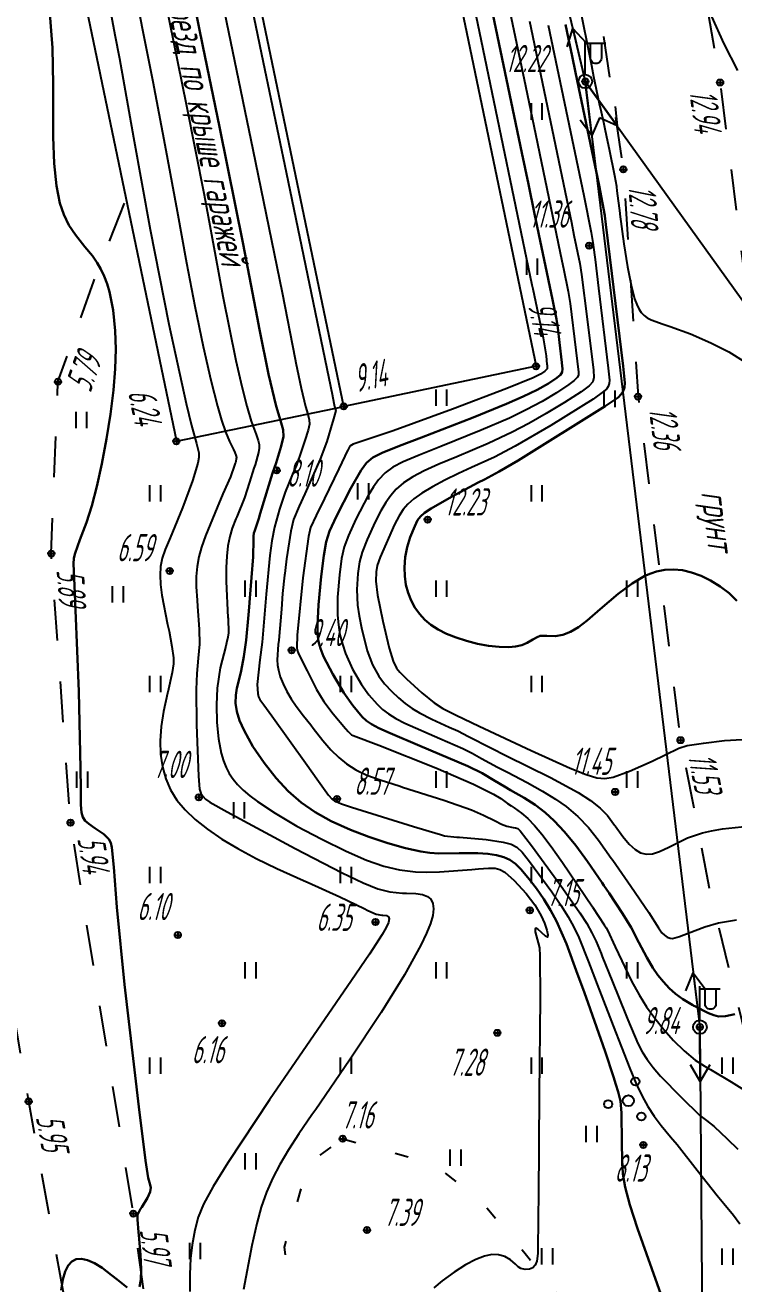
# Model space of a CAD drawing. Extents: x 1233805 to 1234355, y 654698 to 655114.
# Drawn here: x 1234159.61 to 1234185.61, y 654829.59 to 654875.75 of the extents above; entities that cross this region are included whole.
import ezdxf

# ---------------------------------------------------------------- set-up
doc = ezdxf.new("R2010")
doc.units = 0
doc.linetypes.add('ИИDash_05_15', pattern=[2, 0.5, -1.5])
doc.linetypes.add('ИИDash_15_15', pattern=[3, 1.5, -1.5])
for name, color, linetype, lineweight in [('ИИ_ГОРИЗОНТАЛИ_ОСН', 32, 'Continuous', 25), ('ИИ_ГОРИЗОНТАЛИ_УТОЛЩ', 32, 'Continuous', 30), ('ИИ_ДОРОГИ_АД', 7, 'Continuous', 25), ('ИИ_ЛЭП_НН', 250, 'Continuous', 25), ('ИИ_ОТМЕТКИ', 7, 'Continuous', 25), ('ИИ_СТРОЕНИЕ', 7, 'Continuous', 25), ('ИИ_УГОДЬЯ', 7, 'Continuous', 25)]:
    doc.layers.add(name, color=color, linetype=linetype, lineweight=lineweight)
doc.styles.add('VNIPISIMPLEXCUR', font='simplex.shx', dxfattribs={"width": 0.8, "oblique": 15})
doc.styles.add('ГОСТ 2.304 КУРСИВ', font='cs_gost2304.shx', dxfattribs={"oblique": 15})

# ---------------------------------------------------------------- blocks, each defined once
blk = doc.blocks.new('ИИ05401')
at = {"color": 0, "linetype": 'Continuous', "lineweight": 25}
for points in [[(-0.4, 1.2), (-0.4, 0)], [(0.4, 1.2), (0.4, 0)]]:
    blk.add_lwpolyline(points, dxfattribs=at)
blk = doc.blocks.new('ИИ05394')
at = {"color": 0, "linetype": 'Continuous', "lineweight": 25}
for centre, radius in [((0.52, 1.407), 0.3), ((-1.479, -0.253), 0.3), ((0, 0), 0.4), ((0.958, -1.154), 0.3)]:
    blk.add_circle(centre, radius, dxfattribs=at)
blk = doc.blocks.new('ИИ0511015')
at = {"linetype": 'Continuous', "lineweight": 25}
blk.add_hatch(color=0, dxfattribs=at).paths.add_polyline_path([(-0.05, 0, 1), (0.05, 0, 1)])
at = {"color": 0, "linetype": 'Continuous', "lineweight": 25, "flags": 128}
for points in [[(0, 0.5), (0, 3)], [(0, 2.806), (1.5, 2.806)], [(1.184, 2.806), (1.184, 1.706), (1.174, 1.617), (1.144, 1.532), (1.096, 1.456), (1.033, 1.393), (0.957, 1.345), (0.873, 1.316), (0.784, 1.306), (0.695, 1.316), (0.61, 1.345), (0.534, 1.393), (0.471, 1.456), (0.423, 1.532), (0.394, 1.617), (0.384, 1.706), (0.384, 2.806)]]:
    blk.add_lwpolyline(points, dxfattribs=at)
at = {"color": 0, "linetype": 'Continuous', "lineweight": 25}
for radius in [0.5, 0.05]:
    blk.add_circle((0, 0), radius, dxfattribs=at)
blk = doc.blocks.new('ИИ051144')
at = {"color": 0, "linetype": 'Continuous', "lineweight": 25, "flags": 128}
for points in [[(4, 0), (0, 0)], [(2.775, 0.707), (4, 0), (2.775, -0.707)]]:
    blk.add_lwpolyline(points, dxfattribs=at)
blk = doc.blocks.new('PICKET')
at = {"color": 0, "linetype": 'Continuous', "lineweight": 25}
for p, q in [((-0.23, 0), (0.23, 0)), ((0, 0.23), (0, -0.23))]:
    blk.add_line(p, q, dxfattribs=at)
blk.add_circle((0, 0), 0.23, dxfattribs=at)
at = {"color": 0, "linetype": 'Continuous', "style": 'VNIPISIMPLEXCUR', "oblique": 15, "width": 0.8}
blk.add_attdef('OTMETKA', (1.25, 0.3), '', height=2, dxfattribs=at)
at = {"color": 8, "linetype": 'Continuous', "style": 'VNIPISIMPLEXCUR', "oblique": 15, "width": 0.8, "flags": 1}
blk.add_attdef('NOMER', (1.25, -2.7), '', height=2, dxfattribs=at)

msp = doc.modelspace()

# ---------------------------------------------------------------- linework, layer by layer
at = {"layer": 'ИИ_ГОРИЗОНТАЛИ_ОСН', "flags": 128}
for points, elevation in [([(1234162.539, 654902.353), (1234168.34, 654874.394), (1234169.179, 654870.359), (1234170.879, 654862.154), (1234170.881, 654862.146), (1234170.963, 654861.769), (1234170.987, 654861.695), (1234171.003, 654861.619), (1234170.945, 654861.392), (1234170.898, 654861.225), (1234170.888, 654861.19), (1234170.672, 654860.476), (1234170.437, 654859.835), (1234169.865, 654858.556), (1234169.658, 654858.11), (1234169.458, 654857.62), (1234169.352, 654857.194), (1234169.193, 654856.178), (1234169.141, 654855.744), (1234169.129, 654855.638), (1234169.121, 654855.573), (1234169.054, 654854.901), (1234169.008, 654854.33), (1234168.911, 654853.195), (1234168.896, 654853.034), (1234168.857, 654852.471), (1234168.867, 654852.276), (1234168.899, 654852.09), (1234168.968, 654851.852), (1234169.071, 654851.59), (1234169.206, 654851.315), (1234169.361, 654851.047), (1234169.546, 654850.776), (1234169.825, 654850.417), (1234170.084, 654850.087), (1234170.174, 654849.971), (1234170.532, 654849.515), (1234170.828, 654849.177), (1234171.117, 654848.892), (1234171.398, 654848.662), (1234171.744, 654848.443), (1234172.149, 654848.249), (1234172.632, 654848.067), (1234173.361, 654847.836), (1234173.452, 654847.808), (1234174.973, 654847.324), (1234175.981, 654846.966), (1234176.429, 654846.776), (1234176.852, 654846.563), (1234177.085, 654846.445), (1234177.282, 654846.376), (1234177.516, 654846.328), (1234177.6, 654846.313), (1234177.681, 654846.282), (1234177.766, 654846.203), (1234178.182, 654845.666), (1234179.255, 654844.211), (1234179.966, 654843.195), (1234180.216, 654842.802), (1234180.406, 654842.464), (1234180.557, 654842.146), (1234180.737, 654841.708), (1234180.781, 654841.595), (1234181.159, 654840.663), (1234181.649, 654839.45), (1234181.719, 654839.271), (1234182.085, 654838.406), (1234182.249, 654838.099), (1234182.431, 654837.816), (1234182.651, 654837.527), (1234182.925, 654837.208), (1234183.673, 654836.437), (1234184.366, 654835.763), (1234184.603, 654835.576), (1234184.608, 654835.573), (1234184.891, 654835.357), (1234185.37, 654834.907), (1234185.756, 654834.524)], 9), ([(1234170.941, 654901.081), (1234176.397, 654874.882), (1234178.202, 654866.231), (1234178.234, 654866.078), (1234178.331, 654865.617), (1234178.61, 654864.286), (1234178.641, 654864.14), (1234178.694, 654863.845), (1234178.719, 654863.623), (1234178.755, 654863.299), (1234178.757, 654863.284), (1234178.759, 654863.144), (1234178.68, 654863.057), (1234178.517, 654862.955), (1234178.243, 654862.822), (1234177.285, 654862.425), (1234175.288, 654861.666), (1234173.106, 654860.873), (1234171.857, 654860.454), (1234171.637, 654860.38), (1234171.525, 654860.307), (1234171.457, 654860.185), (1234171.451, 654860.171), (1234171.12, 654859.477), (1234170.588, 654858.393), (1234170.283, 654857.771), (1234170.077, 654857.324), (1234169.997, 654856.998), (1234169.796, 654855.475), (1234169.59, 654853.379), (1234169.569, 654852.931), (1234169.584, 654852.827), (1234169.624, 654852.725), (1234169.736, 654852.501), (1234169.954, 654852.067), (1234170.002, 654851.968), (1234170.298, 654851.388), (1234170.568, 654850.943), (1234170.904, 654850.49), (1234171.36, 654849.956), (1234171.368, 654849.947), (1234171.461, 654849.842), (1234171.576, 654849.717), (1234171.639, 654849.693), (1234171.639, 654849.693), (1234172.579, 654849.34), (1234174.672, 654848.511), (1234176.063, 654847.918), (1234176.791, 654847.552), (1234177.057, 654847.389), (1234177.311, 654847.208), (1234177.441, 654847.113), (1234177.551, 654847.04), (1234177.814, 654846.854), (1234178.048, 654846.653), (1234178.297, 654846.396), (1234178.564, 654846.08), (1234178.906, 654845.631), (1234179.325, 654845.043), (1234180.421, 654843.411), (1234180.433, 654843.392), (1234180.851, 654842.756), (1234180.927, 654842.64), (1234180.971, 654842.556), (1234180.972, 654842.554), (1234181.253, 654841.942), (1234181.862, 654840.689), (1234182.141, 654840.185), (1234182.408, 654839.752), (1234182.707, 654839.327), (1234183.04, 654838.913), (1234183.403, 654838.512), (1234183.794, 654838.13), (1234184.193, 654837.794), (1234184.663, 654837.501), (1234184.761, 654837.444), (1234185.514, 654837), (1234186.004, 654836.69)], 9.5), ([(1234164.185, 654889.474), (1234167.209, 654874.801), (1234167.956, 654871.192), (1234169.034, 654865.943), (1234169.516, 654863.506), (1234169.542, 654863.368), (1234169.73, 654862.434), (1234169.888, 654861.77), (1234169.974, 654861.488), (1234170.032, 654861.279), (1234170.035, 654861.122), (1234169.986, 654860.893), (1234169.867, 654860.519), (1234169.816, 654860.367), (1234169.748, 654860.151), (1234169.56, 654859.607), (1234169.42, 654859.281), (1234169.147, 654858.622), (1234168.943, 654858.005), (1234168.76, 654857.336), (1234168.656, 654856.838), (1234168.581, 654856.296), (1234168.452, 654854.885), (1234168.428, 654854.585), (1234168.299, 654853.121), (1234168.221, 654852.474), (1234168.125, 654851.574), (1234168.138, 654851.235), (1234168.168, 654851.118), (1234168.22, 654851.016), (1234168.359, 654850.823), (1234168.656, 654850.423), (1234169.958, 654848.609), (1234170.308, 654848.104), (1234170.732, 654847.512), (1234170.858, 654847.381), (1234171, 654847.287), (1234171.214, 654847.194), (1234171.581, 654847.066), (1234173.859, 654846.357), (1234174.76, 654846.092), (1234174.814, 654846.076), (1234174.998, 654846.018), (1234174.999, 654846.018), (1234175.444, 654845.971), (1234175.549, 654845.963), (1234176.524, 654845.879), (1234177.149, 654845.791), (1234177.439, 654845.711), (1234177.651, 654845.597), (1234177.844, 654845.416), (1234178.116, 654845.08), (1234178.938, 654843.961), (1234179.267, 654843.472), (1234179.533, 654843.042), (1234179.737, 654842.672), (1234179.921, 654842.293), (1234180.284, 654841.394), (1234180.342, 654841.241), (1234180.602, 654840.571), (1234181.064, 654839.371), (1234181.185, 654839.049), (1234181.79, 654837.481), (1234182.031, 654836.921), (1234182.249, 654836.466), (1234182.461, 654836.086), (1234182.688, 654835.734), (1234182.94, 654835.397), (1234183.292, 654834.973), (1234183.529, 654834.691), (1234184.269, 654833.755), (1234185.003, 654832.826), (1234185.243, 654832.538), (1234185.597, 654832.109), (1234185.833, 654831.79)], 8.5), ([(1234163.974, 654880.444), (1234165.048, 654875.135), (1234165.51, 654872.858), (1234166.172, 654869.523), (1234166.68, 654866.816), (1234166.865, 654865.812), (1234167.339, 654863.456), (1234167.554, 654862.504), (1234167.738, 654861.773), (1234167.899, 654861.232), (1234168.078, 654860.738), (1234168.159, 654860.516), (1234168.191, 654860.372), (1234168.195, 654860.235), (1234168.173, 654860.079), (1234168.04, 654859.627), (1234167.999, 654859.504), (1234167.837, 654858.989), (1234167.656, 654858.42), (1234167.377, 654857.721), (1234167.342, 654857.641), (1234167.206, 654857.306), (1234167.113, 654856.994), (1234167.045, 654856.651), (1234167.004, 654856.277), (1234166.986, 654855.857), (1234166.987, 654855.345), (1234167.048, 654854.022), (1234167.05, 654853.994), (1234167.068, 654853.461), (1234167.049, 654853.301), (1234166.999, 654853.097), (1234166.964, 654852.974), (1234166.765, 654852.174), (1234166.656, 654851.436), (1234166.623, 654850.817), (1234166.637, 654850.178), (1234166.698, 654849.574), (1234166.8, 654849.044), (1234166.88, 654848.771), (1234166.976, 654848.53), (1234167.092, 654848.309), (1234167.233, 654848.101), (1234167.402, 654847.898), (1234167.605, 654847.697), (1234167.847, 654847.49), (1234168.134, 654847.274), (1234168.777, 654846.849), (1234169.579, 654846.378), (1234170.488, 654845.891), (1234171.389, 654845.45), (1234172.136, 654845.127), (1234172.764, 654844.909), (1234173.343, 654844.771), (1234173.93, 654844.701), (1234174.346, 654844.687), (1234174.816, 654844.696), (1234175.997, 654844.787), (1234176.239, 654844.81), (1234176.614, 654844.836), (1234176.849, 654844.827), (1234177.029, 654844.78), (1234177.202, 654844.681), (1234177.549, 654844.38), (1234177.985, 654843.908), (1234178.313, 654843.489), (1234178.544, 654843.085), (1234178.661, 654842.814), (1234178.751, 654842.558), (1234178.79, 654842.381), (1234178.774, 654842.305), (1234178.702, 654842.332), (1234178.55, 654842.469), (1234178.416, 654842.592), (1234178.346, 654842.63), (1234178.317, 654842.6), (1234178.321, 654842.502), (1234178.43, 654842.094), (1234178.43, 654842.094), (1234178.474, 654841.907), (1234178.494, 654841.619), (1234178.499, 654840.05), (1234178.471, 654836.56), (1234178.44, 654832.782), (1234178.436, 654832.114), (1234178.415, 654830.695), (1234178.384, 654830.423), (1234178.325, 654830.265), (1234178.234, 654830.172), (1234178.109, 654830.12), (1234177.954, 654830.111), (1234177.8, 654830.148), (1234177.703, 654830.205), (1234177.596, 654830.306), (1234177.421, 654830.465), (1234177.208, 654830.588), (1234176.977, 654830.652), (1234176.726, 654830.658), (1234176.458, 654830.604), (1234176.141, 654830.48), (1234175.767, 654830.281), (1234175.344, 654830.011), (1234174.904, 654829.692), (1234174.598, 654829.44)], 7.5), ([(1234163.226, 654879.059), (1234163.971, 654875.279), (1234164.287, 654873.69), (1234164.735, 654871.362), (1234165.181, 654868.927), (1234165.527, 654867.033), (1234165.836, 654865.445), (1234166.143, 654863.967), (1234166.423, 654862.727), (1234166.663, 654861.775), (1234166.811, 654861.263), (1234166.957, 654860.832), (1234167.099, 654860.483), (1234167.251, 654860.182), (1234167.303, 654860.083), (1234167.342, 654859.982), (1234167.358, 654859.892), (1234167.32, 654859.702), (1234167.316, 654859.688), (1234167.291, 654859.613), (1234167.136, 654859.185), (1234166.865, 654858.558), (1234166.648, 654858.066), (1234166.218, 654857.018), (1234166.077, 654856.606), (1234165.978, 654856.248), (1234165.912, 654855.892), (1234165.88, 654855.533), (1234165.88, 654855.155), (1234165.912, 654854.663), (1234165.932, 654854.426), (1234165.993, 654853.593), (1234166.002, 654853.048), (1234165.956, 654852.537), (1234165.901, 654851.966), (1234165.877, 654851.383), (1234165.89, 654850.083), (1234165.961, 654848.206), (1234166.005, 654847.725), (1234166.05, 654847.585), (1234166.121, 654847.469), (1234166.229, 654847.361), (1234166.388, 654847.247), (1234167.013, 654846.893), (1234169.518, 654845.552), (1234171.237, 654844.661), (1234172.014, 654844.289), (1234172.553, 654844.073), (1234172.99, 654843.961), (1234173.448, 654843.92), (1234173.596, 654843.918), (1234173.946, 654843.906), (1234174.183, 654843.869), (1234174.364, 654843.798), (1234174.492, 654843.69), (1234174.57, 654843.536), (1234174.594, 654843.338), (1234174.565, 654843.094), (1234174.482, 654842.803), (1234174.339, 654842.445), (1234174.131, 654842.011), (1234173.521, 654840.92), (1234172.665, 654839.544), (1234171.506, 654837.794), (1234170.269, 654835.986), (1234170.127, 654835.783), (1234169.652, 654835.091), (1234169.27, 654834.499), (1234168.95, 654833.961), (1234168.696, 654833.48), (1234168.462, 654832.953), (1234168.268, 654832.402), (1234168.102, 654831.796), (1234167.924, 654830.989), (1234167.614, 654829.381)], 7), ([(1234176.882, 654878.703), (1234177.914, 654873.757), (1234178.269, 654872.054), (1234179.302, 654867.105), (1234179.36, 654866.831), (1234179.533, 654865.986), (1234179.601, 654865.541), (1234179.815, 654863.832), (1234179.913, 654863.02), (1234179.913, 654862.914), (1234179.868, 654862.826), (1234179.757, 654862.716), (1234179.562, 654862.566), (1234179.109, 654862.266), (1234178.572, 654861.948), (1234177.991, 654861.638), (1234177.377, 654861.341), (1234176.342, 654860.892), (1234174.855, 654860.297), (1234174.065, 654859.985), (1234173.476, 654859.734), (1234173.097, 654859.535), (1234172.816, 654859.33), (1234172.576, 654859.077), (1234172.393, 654858.823), (1234172.196, 654858.504), (1234171.744, 654857.638), (1234171.467, 654857.039), (1234171.315, 654856.617), (1234171.219, 654856.189), (1234171.139, 654855.586), (1234171.068, 654854.767), (1234171.066, 654854.114), (1234171.098, 654853.751), (1234171.158, 654853.393), (1234171.246, 654853.042), (1234171.36, 654852.7), (1234171.613, 654852.136), (1234171.947, 654851.568), (1234172.219, 654851.19), (1234172.517, 654850.851), (1234172.72, 654850.657), (1234172.935, 654850.492), (1234173.203, 654850.326), (1234173.535, 654850.152), (1234174.817, 654849.587), (1234175.667, 654849.22), (1234176.005, 654849.054), (1234176.352, 654848.859), (1234176.94, 654848.532), (1234177.303, 654848.347), (1234178.032, 654847.97), (1234178.588, 654847.661), (1234179.065, 654847.367), (1234179.462, 654847.088), (1234179.885, 654846.731), (1234180.276, 654846.325), (1234180.648, 654845.862), (1234181.112, 654845.203), (1234181.167, 654845.123), (1234181.826, 654844.171), (1234182.487, 654843.211), (1234182.844, 654842.647), (1234182.892, 654842.565), (1234182.973, 654842.456), (1234183.062, 654842.369), (1234183.166, 654842.304), (1234183.197, 654842.288), (1234183.2, 654842.287), (1234183.27, 654842.261), (1234183.357, 654842.258), (1234183.622, 654842.325), (1234183.933, 654842.446), (1234184.547, 654842.679), (1234185.048, 654842.824), (1234185.708, 654842.938)], 10.5), ([(1234162.482, 654877.641), (1234162.898, 654875.401), (1234163.064, 654874.523), (1234163.581, 654871.634), (1234164.188, 654868.255), (1234164.876, 654864.781), (1234165.51, 654861.869), (1234165.709, 654861.066), (1234165.895, 654860.409), (1234165.977, 654860.07), (1234165.975, 654859.895), (1234165.94, 654859.682), (1234165.744, 654859.035), (1234165.383, 654858.054), (1234165.017, 654857.155), (1234164.923, 654856.944), (1234164.74, 654856.515), (1234164.636, 654856.202), (1234164.575, 654855.894), (1234164.555, 654855.575), (1234164.571, 654855.242), (1234164.621, 654854.844), (1234164.832, 654853.765), (1234164.885, 654853.521), (1234164.992, 654852.964), (1234165.048, 654852.547), (1234165.055, 654852.351), (1234165.054, 654852.329), (1234165.054, 654852.326), (1234165.004, 654852.014), (1234164.838, 654851.291), (1234164.827, 654851.248), (1234164.679, 654850.579), (1234164.593, 654850.024), (1234164.557, 654849.5), (1234164.573, 654849.011), (1234164.643, 654848.544), (1234164.767, 654848.109), (1234164.944, 654847.705), (1234165.176, 654847.331), (1234165.472, 654846.974), (1234165.844, 654846.617), (1234166.293, 654846.259), (1234166.819, 654845.901), (1234167.411, 654845.549), (1234168.087, 654845.189), (1234168.845, 654844.822), (1234169.825, 654844.38), (1234169.993, 654844.305), (1234171.157, 654843.777), (1234172.043, 654843.35), (1234172.175, 654843.284), (1234172.485, 654843.148), (1234172.696, 654843.11), (1234172.73, 654843.109), (1234172.867, 654843.096), (1234172.939, 654843.053), (1234172.962, 654842.97), (1234172.935, 654842.844), (1234172.853, 654842.658), (1234172.71, 654842.402), (1234172.238, 654841.672), (1234171.58, 654840.714), (1234171.013, 654839.894), (1234168.57, 654836.333), (1234167.039, 654834.02), (1234166.507, 654833.154), (1234166.154, 654832.506), (1234165.95, 654832.027), (1234165.828, 654831.554), (1234165.73, 654831.02), (1234165.674, 654830.515), (1234165.648, 654829.946), (1234165.654, 654829.305)], 6.5), ([(1234179.914, 654876.642), (1234180.384, 654874.275), (1234180.464, 654873.869), (1234180.675, 654872.881), (1234180.742, 654872.578), (1234180.827, 654872.191), (1234180.863, 654872.015), (1234180.935, 654871.658), (1234181.031, 654871.197), (1234181.227, 654870.243), (1234181.3, 654869.841), (1234181.301, 654869.827), (1234181.32, 654869.677), (1234181.425, 654868.85), (1234181.429, 654868.82), (1234181.574, 654867.726), (1234181.706, 654866.884), (1234181.839, 654866.209), (1234181.971, 654865.714), (1234182.047, 654865.51), (1234182.127, 654865.343), (1234182.217, 654865.209), (1234182.32, 654865.099), (1234182.434, 654865.014), (1234182.573, 654864.94), (1234183.013, 654864.787), (1234183.275, 654864.704), (1234184.021, 654864.43), (1234184.773, 654864.103), (1234185.426, 654863.768), (1234185.95, 654863.442)], 12.5), ([(1234178.109, 654875.903), (1234179.649, 654868.514), (1234179.746, 654868.047), (1234179.961, 654867.01), (1234180.025, 654866.612), (1234180.232, 654864.967), (1234180.459, 654863.096), (1234180.479, 654862.823), (1234180.435, 654862.667), (1234180.301, 654862.517), (1234180.004, 654862.302), (1234179.396, 654861.909), (1234178.729, 654861.505), (1234178.086, 654861.139), (1234177.483, 654860.823), (1234176.598, 654860.406), (1234175.445, 654859.921), (1234174.787, 654859.648), (1234174.244, 654859.401), (1234173.827, 654859.18), (1234173.493, 654858.959), (1234173.221, 654858.727), (1234173.021, 654858.504), (1234172.835, 654858.243), (1234172.657, 654857.939), (1234172.455, 654857.534), (1234172.159, 654856.892), (1234171.974, 654856.427), (1234171.872, 654856.064), (1234171.81, 654855.641), (1234171.771, 654855.058), (1234171.803, 654854.482), (1234171.86, 654854.085), (1234171.945, 654853.643), (1234172.162, 654852.801), (1234172.356, 654852.289), (1234172.589, 654851.869), (1234172.791, 654851.597), (1234173.056, 654851.315), (1234173.305, 654851.082), (1234173.552, 654850.877), (1234173.809, 654850.692), (1234174.075, 654850.526), (1234174.526, 654850.292), (1234175.167, 654850.004), (1234175.484, 654849.864), (1234175.872, 654849.665), (1234176.689, 654849.242), (1234177.275, 654848.956), (1234178.889, 654848.156), (1234179.9, 654847.606), (1234180.356, 654847.312), (1234180.705, 654847.036), (1234180.97, 654846.764), (1234181.236, 654846.407), (1234181.251, 654846.386), (1234181.538, 654845.989), (1234181.77, 654845.715), (1234181.985, 654845.517), (1234182.186, 654845.396), (1234182.394, 654845.345), (1234182.623, 654845.36), (1234182.879, 654845.441), (1234183.223, 654845.606), (1234183.294, 654845.643), (1234183.911, 654845.941), (1234184.457, 654846.127), (1234184.798, 654846.205), (1234185.195, 654846.274), (1234186.12, 654846.376)], 11), ([(1234184.798, 654876.072), (1234185.245, 654875.069), (1234185.746, 654874.086)], 13), ([(1234178.801, 654875.753), (1234180.102, 654869.5), (1234180.378, 654868.15), (1234180.45, 654867.706), (1234180.452, 654867.688), (1234180.518, 654867.151), (1234180.648, 654866.102), (1234181.005, 654863.171), (1234181.043, 654862.73), (1234181.031, 654862.603), (1234180.996, 654862.5), (1234180.933, 654862.405), (1234180.834, 654862.309), (1234180.445, 654862.037), (1234178.892, 654861.065), (1234177.59, 654860.304), (1234176.831, 654859.911), (1234175.99, 654859.526), (1234175.509, 654859.31), (1234175.008, 654859.067), (1234174.552, 654858.822), (1234174.167, 654858.589), (1234173.865, 654858.377), (1234173.645, 654858.184), (1234173.471, 654857.983), (1234173.328, 654857.757), (1234173.165, 654857.431), (1234172.633, 654856.237), (1234172.524, 654855.931), (1234172.481, 654855.697), (1234172.475, 654855.355), (1234172.541, 654854.85), (1234172.731, 654853.893), (1234172.965, 654852.901), (1234173.106, 654852.43), (1234173.232, 654852.171), (1234173.354, 654852.016), (1234173.596, 654851.778), (1234174.161, 654851.267), (1234174.615, 654850.9), (1234174.93, 654850.692), (1234175.254, 654850.529), (1234175.301, 654850.508), (1234175.419, 654850.449), (1234176.268, 654850.035), (1234178.173, 654849.145), (1234179.61, 654848.502), (1234180.198, 654848.264), (1234180.581, 654848.15), (1234180.875, 654848.123), (1234181.179, 654848.174), (1234181.777, 654848.385), (1234182.618, 654848.761), (1234183.093, 654848.99), (1234183.597, 654849.228), (1234183.903, 654849.326), (1234184.502, 654849.419), (1234185.27, 654849.512), (1234185.915, 654849.554)], 11.5)]:
    msp.add_lwpolyline(points, dxfattribs=dict(at, elevation=elevation))
at = {"layer": 'ИИ_ГОРИЗОНТАЛИ_УТОЛЩ', "flags": 128}
for points, elevation in [([(1234163.663, 654887.077), (1234166.126, 654874.979), (1234166.733, 654872.025), (1234167.604, 654867.722), (1234168.119, 654865.043), (1234168.204, 654864.59), (1234168.535, 654862.945), (1234168.813, 654861.772), (1234168.973, 654861.246), (1234169.07, 654860.907), (1234169.08, 654860.662), (1234169.006, 654860.31), (1234168.811, 654859.703), (1234168.682, 654859.32), (1234168.232, 654857.844), (1234168.176, 654857.654), (1234168.036, 654857.218), (1234168.035, 654857.216), (1234168.002, 654857.119), (1234167.988, 654857.008), (1234167.986, 654856.886), (1234167.968, 654856.248), (1234167.853, 654854.733), (1234167.826, 654854.402), (1234167.804, 654854.129), (1234167.717, 654853.198), (1234167.63, 654852.6), (1234167.529, 654852.069), (1234167.456, 654851.768), (1234167.379, 654851.436), (1234167.339, 654851.182), (1234167.33, 654850.883), (1234167.374, 654850.584), (1234167.476, 654850.254), (1234167.64, 654849.882), (1234167.966, 654849.298), (1234168.374, 654848.69), (1234168.812, 654848.131), (1234169.256, 654847.656), (1234169.729, 654847.243), (1234170.25, 654846.88), (1234170.839, 654846.554), (1234171.541, 654846.239), (1234172.22, 654845.979), (1234172.909, 654845.749), (1234173.557, 654845.568), (1234174.125, 654845.446), (1234174.461, 654845.397), (1234174.789, 654845.371), (1234175.531, 654845.377), (1234175.807, 654845.387), (1234176.22, 654845.385), (1234176.588, 654845.359), (1234176.905, 654845.309), (1234177.168, 654845.236), (1234177.393, 654845.132), (1234177.597, 654844.988), (1234177.799, 654844.792), (1234178.051, 654844.494), (1234178.364, 654844.086), (1234178.637, 654843.691), (1234178.882, 654843.292), (1234179.1, 654842.888), (1234179.468, 654842.059), (1234179.88, 654840.95), (1234179.902, 654840.887), (1234180.126, 654840.265), (1234180.264, 654839.886), (1234180.894, 654838.112), (1234181.201, 654837.176), (1234181.284, 654836.899), (1234181.365, 654836.632), (1234181.367, 654836.626), (1234181.448, 654836.289), (1234181.488, 654835.861), (1234181.507, 654834.764), (1234181.512, 654834.136), (1234181.539, 654833.627), (1234181.623, 654833.137), (1234181.794, 654832.49), (1234182.072, 654831.62), (1234183.126, 654828.662)], 8), ([(1234176.1, 654879.38), (1234177.835, 654871.065), (1234178.074, 654869.917), (1234178.3, 654868.836), (1234178.956, 654865.695), (1234178.997, 654865.5), (1234179.105, 654864.972), (1234179.151, 654864.65), (1234179.214, 654864.116), (1234179.301, 654863.377), (1234179.303, 654863.362), (1234179.324, 654863.141), (1234179.309, 654863.023), (1234179.25, 654862.927), (1234179.119, 654862.815), (1234178.807, 654862.608), (1234178.396, 654862.38), (1234177.883, 654862.13), (1234177.271, 654861.859), (1234176.04, 654861.359), (1234174.148, 654860.63), (1234173.343, 654860.322), (1234172.706, 654860.065), (1234172.364, 654859.889), (1234172.137, 654859.703), (1234171.932, 654859.427), (1234171.555, 654858.764), (1234171.034, 654857.741), (1234170.775, 654857.187), (1234170.656, 654856.807), (1234170.564, 654856.298), (1234170.467, 654855.53), (1234170.367, 654854.496), (1234170.328, 654853.747), (1234170.336, 654853.415), (1234170.372, 654853.144), (1234170.441, 654852.888), (1234170.558, 654852.599), (1234170.891, 654851.949), (1234171.304, 654851.266), (1234171.633, 654850.802), (1234171.978, 654850.388), (1234172.134, 654850.233), (1234172.311, 654850.109), (1234172.583, 654849.965), (1234172.996, 654849.778), (1234174.092, 654849.321), (1234175.85, 654848.576), (1234176.377, 654848.315), (1234176.838, 654848.039), (1234177.19, 654847.823), (1234177.415, 654847.698), (1234177.917, 654847.413), (1234178.318, 654847.153), (1234178.687, 654846.872), (1234179.024, 654846.57), (1234179.403, 654846.167), (1234179.811, 654845.669), (1234180.246, 654845.078), (1234180.785, 654844.291), (1234180.845, 654844.202), (1234181.041, 654843.911), (1234181.532, 654843.172), (1234181.84, 654842.657), (1234182.13, 654842.106), (1234182.421, 654841.552), (1234182.642, 654841.178), (1234182.827, 654840.913), (1234183.027, 654840.664), (1234183.243, 654840.435), (1234183.47, 654840.228), (1234183.744, 654840.022), (1234184.101, 654839.811), (1234184.149, 654839.784), (1234184.178, 654839.768), (1234184.681, 654839.508), (1234184.875, 654839.436), (1234185.044, 654839.397), (1234185.309, 654839.398), (1234185.645, 654839.479)], 10), ([(1234160.496, 654876.329), (1234160.606, 654874.922), (1234160.632, 654873.574), (1234160.63, 654873.058), (1234160.632, 654871.661), (1234160.67, 654870.673), (1234160.751, 654869.861), (1234160.88, 654869.221), (1234161.021, 654868.805), (1234161.211, 654868.419), (1234161.45, 654868.056), (1234161.799, 654867.623), (1234162.071, 654867.291), (1234162.252, 654867.035), (1234162.386, 654866.802), (1234162.505, 654866.547), (1234162.609, 654866.268), (1234162.699, 654865.968), (1234162.836, 654865.3), (1234162.914, 654864.544), (1234162.933, 654863.865), (1234162.91, 654863.145), (1234162.845, 654862.363), (1234162.734, 654861.487), (1234162.589, 654860.575), (1234162.418, 654859.663), (1234162.235, 654858.828), (1234162.052, 654858.123), (1234161.859, 654857.516), (1234161.613, 654856.871), (1234161.436, 654856.391), (1234161.396, 654856.205), (1234161.38, 654856), (1234161.411, 654855.205), (1234161.457, 654854.298), (1234161.569, 654851.307), (1234161.636, 654848.485), (1234161.643, 654847.737), (1234161.649, 654847.16), (1234161.67, 654846.876), (1234161.718, 654846.697), (1234161.813, 654846.565), (1234161.944, 654846.455), (1234162.168, 654846.304), (1234162.491, 654846.078), (1234162.673, 654845.896), (1234162.746, 654845.765), (1234162.791, 654845.594), (1234162.854, 654844.873), (1234162.964, 654843.406), (1234163.256, 654840.564), (1234163.775, 654836.079), (1234164.016, 654834.104), (1234164.12, 654833.475), (1234164.173, 654833.3), (1234164.218, 654833.118), (1234164.197, 654832.966), (1234164.093, 654832.742), (1234163.886, 654832.402), (1234163.844, 654832.336), (1234163.731, 654832.119), (1234163.729, 654831.951), (1234163.765, 654831.487), (1234163.775, 654831.367), (1234163.834, 654830.649), (1234163.857, 654830.126), (1234163.848, 654829.735), (1234163.806, 654829.481)], 6), ([(1234179.43, 654875.779), (1234179.603, 654874.959), (1234179.615, 654874.906), (1234179.863, 654873.725), (1234180.665, 654869.871), (1234180.875, 654868.775), (1234180.877, 654868.757), (1234180.915, 654868.444), (1234181.065, 654867.237), (1234181.551, 654863.247), (1234181.607, 654862.636), (1234181.595, 654862.466), (1234181.555, 654862.332), (1234181.482, 654862.214), (1234181.365, 654862.099), (1234180.887, 654861.773), (1234177.696, 654859.786), (1234177.003, 654859.378), (1234176.457, 654859.089), (1234176.23, 654858.973), (1234175.252, 654858.451), (1234174.509, 654858.027), (1234174.261, 654857.863), (1234174.109, 654857.732), (1234174.008, 654857.596), (1234173.901, 654857.376), (1234173.736, 654856.974), (1234173.623, 654856.606), (1234173.552, 654856.234), (1234173.525, 654855.862), (1234173.536, 654855.538), (1234173.581, 654855.224), (1234173.658, 654854.927), (1234173.766, 654854.648), (1234173.904, 654854.391), (1234174.072, 654854.157), (1234174.269, 654853.946), (1234174.495, 654853.759), (1234174.76, 654853.588), (1234175.069, 654853.43), (1234175.417, 654853.288), (1234175.796, 654853.165), (1234176.204, 654853.062), (1234176.614, 654852.988), (1234177.005, 654852.946), (1234177.349, 654852.938), (1234177.605, 654852.962), (1234177.832, 654853.015), (1234178.031, 654853.095), (1234178.24, 654853.219), (1234178.39, 654853.308), (1234178.505, 654853.348), (1234178.75, 654853.348), (1234179.06, 654853.342), (1234179.333, 654853.389), (1234179.616, 654853.499), (1234179.91, 654853.673), (1234180.227, 654853.916), (1234180.703, 654854.327), (1234181.367, 654854.896), (1234181.876, 654855.275), (1234182.343, 654855.548), (1234182.562, 654855.644), (1234182.772, 654855.715), (1234183.078, 654855.775), (1234183.396, 654855.789), (1234183.725, 654855.756), (1234184.062, 654855.677), (1234184.41, 654855.55), (1234184.76, 654855.379), (1234185.108, 654855.164), (1234185.435, 654854.917), (1234185.727, 654854.643)], 12), ([(1234163.354, 654829.456), (1234162.981, 654829.746), (1234162.778, 654829.909), (1234162.432, 654830.17), (1234162.148, 654830.347), (1234161.896, 654830.46), (1234161.675, 654830.508), (1234161.481, 654830.49), (1234161.316, 654830.407), (1234161.179, 654830.256), (1234161.072, 654830.038), (1234160.988, 654829.742), (1234160.926, 654829.358)], 6)]:
    msp.add_lwpolyline(points, dxfattribs=dict(at, elevation=elevation))
at = {"layer": 'ИИ_ДОРОГИ_АД', "linetype": 'ИИDash_15_15', "flags": 128}
for points in [[(1234160.88, 654911.763), (1234163.165, 654916.5), (1234165.239, 654919.415), (1234166.094, 654920.023), (1234166.836, 654920.366), (1234167.692, 654920.423), (1234168.49, 654920.366), (1234169.289, 654919.871), (1234170.468, 654916.867), (1234172.984, 654909.783), (1234176.836, 654898.471), (1234178.764, 654893.146), (1234178.667, 654892.418), (1234177.987, 654891.592), (1234177.938, 654890.523), (1234179.339, 654883.855), (1234180.242, 654879.236), (1234181.553, 654870.46), (1234182.098, 654862.128), (1234183.655, 654849.527), (1234184.728, 654844.014), (1234186.479, 654836.862), (1234188.139, 654831.484), (1234189.258, 654824.964), (1234190.134, 654819.807), (1234189.896, 654814.572), (1234188.631, 654811.41), (1234188.436, 654807.615), (1234188.043, 654802.252), (1234187.459, 654800.841), (1234185.659, 654800.257), (1234183.956, 654800.646), (1234182.367, 654801.97), (1234180.968, 654801.132)], [(1234186.499, 654772.43), (1234185.087, 654775.837), (1234182.653, 654779.993), (1234178.607, 654786.162), (1234174.411, 654792.016), (1234171.249, 654796.889), (1234169.627, 654799.628), (1234166.927, 654805.767), (1234165.406, 654809.475), (1234163.969, 654814.629), (1234161.815, 654824.807), (1234159.735, 654836.277), (1234157.314, 654850.821), (1234157.022, 654857.684), (1234157.635, 654863.288), (1234157.669, 654867.693), (1234155.678, 654883.81), (1234154.898, 654887.395), (1234153.73, 654892.278), (1234151.987, 654901.674), (1234147.064, 654917.772), (1234146.616, 654918.416), (1234145.971, 654918.763)], [(1234197.975, 654900.128), (1234197.59, 654899.904), (1234196.876, 654898.759), (1234196.29, 654896.512), (1234195.893, 654894.681), (1234194.279, 654894.008), (1234191.809, 654893.738), (1234190.114, 654893.667), (1234188.111, 654892.748), (1234185.367, 654891.347), (1234184.423, 654890.605), (1234183.733, 654889.802), (1234183.394, 654888.691), (1234183.488, 654886.826), (1234183.671, 654884.514), (1234183.903, 654881.574), (1234184.626, 654876.396), (1234185.108, 654873.647), (1234186.992, 654858.696), (1234187.05, 654857.179), (1234187.415, 654856.641), (1234187.927, 654856.344)], [(1234181.039, 654794.746), (1234182.208, 654793.357), (1234183.401, 654791.345), (1234185.042, 654787.203), (1234185.511, 654785.172), (1234185.12, 654784.546), (1234184.227, 654784.364), (1234183.052, 654784.756), (1234180.261, 654788.232), (1234175.902, 654794.402), (1234170.308, 654805.04), (1234168.151, 654808.937), (1234167.047, 654812.435), (1234164.865, 654822.575), (1234163.574, 654832.161), (1234161.27, 654846.503), (1234160.562, 654856.37), (1234160.807, 654862.675), (1234162.126, 654866.357), (1234163.308, 654869.364)]]:
    msp.add_lwpolyline(points, dxfattribs=at)
at = {"layer": 'ИИ_ЛЭП_НН', "elevation": -11.67, "flags": 128}
for points in [[(1234161.978, 654934.825), (1234173.077, 654903.717), (1234180.16, 654873.686), (1234184.365, 654839.004), (1234184.636, 654804.491), (1234183.229, 654770.133), (1234192.646, 654732.06)], [(1234180.16, 654873.686), (1234191.951, 654857.288)]]:
    msp.add_lwpolyline(points, dxfattribs=at)
at = {"layer": 'ИИ_СТРОЕНИЕ'}
for points in [[(1234171.295, 654861.768), (1234160.88, 654911.763), (1234167.937, 654913.233), (1234178.352, 654863.238)], [(1234154.754, 654910.426), (1234165.157, 654860.489), (1234171.295, 654861.768), (1234160.88, 654911.763), (1234157.119, 654910.942)]]:
    msp.add_lwpolyline(points, close=True, dxfattribs=at)
at = {"layer": 'ИИ_УГОДЬЯ', "linetype": 'ИИDash_05_15', "flags": 128}
msp.add_lwpolyline([(1234171.257, 654834.909), (1234174.572, 654833.987), (1234176.304, 654832.665), (1234177.91, 654830.757), (1234179.866, 654828.322), (1234180.777, 654824.666), (1234179.859, 654821.839), (1234178.855, 654819.296), (1234178.691, 654817.398), (1234178.977, 654815.745), (1234178.197, 654813.814), (1234177.037, 654812.419), (1234174.602, 654812.157), (1234173.398, 654812.155), (1234171.407, 654812.264), (1234170.188, 654814.053), (1234168.926, 654817.617), (1234169.115, 654820.963), (1234168.052, 654823.629), (1234167.828, 654824.898), (1234167.706, 654827.318), (1234169.175, 654828), (1234169.266, 654829.425), (1234169.128, 654830.929), (1234169.994, 654833.993)], close=True, dxfattribs=at)

# ---------------------------------------------------------------- block references
at = {"layer": 'ИИ_ЛЭП_НН'}
for p, xscale, yscale, zscale, rotation in [((1234180.16, 654873.686, -11.67), 0.4999999999999997, 0.4999999999999997, 0.4999999999999997, 103.2702638478484), ((1234180.16, 654873.686, -11.67), 0.4999999999999992, 0.4999999999999992, 0.4999999999999992, 276.9131392373848), ((1234180.16, 654873.686, -11.67), 0.4999999999999996, 0.4999999999999996, 0.4999999999999996, 305.7173431781138), ((1234184.365, 654839.004, -11.67), 0.4999999999999996, 0.4999999999999996, 0.4999999999999996, 96.91313923738483), ((1234184.365, 654839.004, -11.67), 0.4999999999999997, 0.4999999999999997, 0.4999999999999997, 270.4493845797199)]:
    msp.add_blockref('ИИ051144', p, dxfattribs=dict(at, xscale=xscale, yscale=yscale, zscale=zscale, rotation=rotation))
at = {"layer": 'ИИ_ЛЭП_НН', "xscale": 0.5, "yscale": 0.5, "zscale": 0.5}
for p in [(1234180.16, 654873.686, -11.67), (1234184.365, 654839.004, -11.67)]:
    msp.add_blockref('ИИ0511015', p, dxfattribs=at)
at = {"layer": 'ИИ_ОТМЕТКИ'}
ref = msp.add_blockref('PICKET', (1234180.16, 654873.686, 12.223), dxfattribs=dict(at, xscale=0.5, yscale=0.5, zscale=0.5))
ref.add_attrib('OTMETKA', '12.22', (1234177.233, 654874.028, 12.223), dxfattribs={"layer": '0', "color": 0, "linetype": 'Continuous', "height": 1, "style": 'ГОСТ 2.304 КУРСИВ', "oblique": 15, "width": 0.65})
ref = msp.add_blockref('PICKET', (1234185.108, 654873.647, 12.943), dxfattribs=dict(at, xscale=0.5, yscale=0.5, zscale=0.5))
ref.add_attrib('OTMETKA', '12.94', (1234183.976, 654873.321, 12.943), dxfattribs={"layer": '0', "color": 0, "linetype": 'Continuous', "height": 1, "rotation": 277.1819, "style": 'ГОСТ 2.304 КУРСИВ', "oblique": 15, "width": 0.65})
ref = msp.add_blockref('PICKET', (1234181.553, 654870.46, 12.781), dxfattribs=dict(at, xscale=0.5, yscale=0.5, zscale=0.5))
ref.add_attrib('OTMETKA', '12.78', (1234181.743, 654869.846, 12.781), dxfattribs={"layer": '0', "color": 0, "linetype": 'Continuous', "height": 1, "rotation": 273.743, "style": 'ГОСТ 2.304 КУРСИВ', "oblique": 15, "width": 0.65})
ref = msp.add_blockref('PICKET', (1234180.303, 654867.667, 11.364), dxfattribs=dict(at, xscale=0.5, yscale=0.5, zscale=0.5))
ref.add_attrib('OTMETKA', '11.36', (1234178.111, 654868.322, 11.364), dxfattribs={"layer": '0', "color": 0, "linetype": 'Continuous', "height": 1, "style": 'ГОСТ 2.304 КУРСИВ', "oblique": 15, "width": 0.65})
ref = msp.add_blockref('PICKET', (1234178.352, 654863.238, 9.14), dxfattribs=dict(at, xscale=0.5, yscale=0.5, zscale=0.5))
ref.add_attrib('OTMETKA', '9.14', (1234178.052, 654865.48, 9.14), dxfattribs={"layer": '0', "color": 0, "linetype": 'Continuous', "height": 1, "rotation": 281.7675, "style": 'ГОСТ 2.304 КУРСИВ', "oblique": 15, "width": 0.65})
ref = msp.add_blockref('PICKET', (1234160.807, 654862.675, 5.792), dxfattribs=dict(at, xscale=0.5, yscale=0.5, zscale=0.5))
ref.add_attrib('OTMETKA', '5.79', (1234162.003, 654862.241, 5.792), dxfattribs={"layer": '0', "color": 0, "linetype": 'Continuous', "height": 1, "rotation": 70.2832, "style": 'ГОСТ 2.304 КУРСИВ', "oblique": 15, "width": 0.65})
ref = msp.add_blockref('PICKET', (1234171.295, 654861.768, 9.14), dxfattribs=dict(at, xscale=0.5, yscale=0.5, zscale=0.5))
ref.add_attrib('OTMETKA', '9.14', (1234171.771, 654862.282, 9.14), dxfattribs={"layer": '0', "color": 0, "linetype": 'Continuous', "height": 1, "rotation": 11.7675, "style": 'ГОСТ 2.304 КУРСИВ', "oblique": 15, "width": 0.65})
ref = msp.add_blockref('PICKET', (1234165.157, 654860.489, 6.24), dxfattribs=dict(at, xscale=0.5, yscale=0.5, zscale=0.5))
ref.add_attrib('OTMETKA', '6.24', (1234163.373, 654862.288, 6.24), dxfattribs={"layer": '0', "color": 0, "linetype": 'Continuous', "height": 1, "rotation": 281.7675, "style": 'ГОСТ 2.304 КУРСИВ', "oblique": 15, "width": 0.65})
ref = msp.add_blockref('PICKET', (1234182.098, 654862.128, 12.358), dxfattribs=dict(at, xscale=0.5, yscale=0.5, zscale=0.5))
ref.add_attrib('OTMETKA', '12.36', (1234182.491, 654861.682, 12.358), dxfattribs={"layer": '0', "color": 0, "linetype": 'Continuous', "height": 1, "rotation": 277.0443, "style": 'ГОСТ 2.304 КУРСИВ', "oblique": 15, "width": 0.65})
ref = msp.add_blockref('PICKET', (1234168.839, 654859.42, 8.096), dxfattribs=dict(at, xscale=0.5, yscale=0.5, zscale=0.5))
ref.add_attrib('OTMETKA', '8.10', (1234169.207, 654858.821, 8.096), dxfattribs={"layer": '0', "color": 0, "linetype": 'Continuous', "height": 1, "style": 'ГОСТ 2.304 КУРСИВ', "oblique": 15, "width": 0.65})
ref = msp.add_blockref('PICKET', (1234174.376, 654857.615, 12.23), dxfattribs=dict(at, xscale=0.5, yscale=0.5, zscale=0.5))
ref.add_attrib('OTMETKA', '12.23', (1234175.001, 654857.765, 12.23), dxfattribs={"layer": '0', "color": 0, "linetype": 'Continuous', "height": 1, "style": 'ГОСТ 2.304 КУРСИВ', "oblique": 15, "width": 0.65})
ref = msp.add_blockref('PICKET', (1234164.912, 654855.734, 6.589), dxfattribs=dict(at, xscale=0.5, yscale=0.5, zscale=0.5))
ref.add_attrib('OTMETKA', '6.59', (1234162.973, 654856.088, 6.589), dxfattribs={"layer": '0', "color": 0, "linetype": 'Continuous', "height": 1, "style": 'ГОСТ 2.304 КУРСИВ', "oblique": 15, "width": 0.65})
ref = msp.add_blockref('PICKET', (1234160.562, 654856.37, 5.886), dxfattribs=dict(at, xscale=0.5, yscale=0.5, zscale=0.5))
ref.add_attrib('OTMETKA', '5.89', (1234160.756, 654855.757, 5.886), dxfattribs={"layer": '0', "color": 0, "linetype": 'Continuous', "height": 1, "rotation": 274.105, "style": 'ГОСТ 2.304 КУРСИВ', "oblique": 15, "width": 0.65})
ref = msp.add_blockref('PICKET', (1234169.382, 654852.825, 9.403), dxfattribs=dict(at, xscale=0.5, yscale=0.5, zscale=0.5))
ref.add_attrib('OTMETKA', '9.40', (1234170.007, 654852.975, 9.403), dxfattribs={"layer": '0', "color": 0, "linetype": 'Continuous', "height": 1, "style": 'ГОСТ 2.304 КУРСИВ', "oblique": 15, "width": 0.65})
ref = msp.add_blockref('PICKET', (1234183.655, 654849.527, 11.532), dxfattribs=dict(at, xscale=0.5, yscale=0.5, zscale=0.5))
ref.add_attrib('OTMETKA', '11.53', (1234183.922, 654848.942, 11.532), dxfattribs={"layer": '0', "color": 0, "linetype": 'Continuous', "height": 1, "rotation": 281.0086, "style": 'ГОСТ 2.304 КУРСИВ', "oblique": 15, "width": 0.65})
ref = msp.add_blockref('PICKET', (1234165.978, 654847.431, 6.998), dxfattribs=dict(at, xscale=0.5, yscale=0.5, zscale=0.5))
ref.add_attrib('OTMETKA', '7.00', (1234164.311, 654848.139, 6.998), dxfattribs={"layer": '0', "color": 0, "linetype": 'Continuous', "height": 1, "style": 'ГОСТ 2.304 КУРСИВ', "oblique": 15, "width": 0.65})
ref = msp.add_blockref('PICKET', (1234181.258, 654847.63, 11.447), dxfattribs=dict(at, xscale=0.5, yscale=0.5, zscale=0.5))
ref.add_attrib('OTMETKA', '11.45', (1234179.641, 654848.255, 11.447), dxfattribs={"layer": '0', "color": 0, "linetype": 'Continuous', "height": 1, "style": 'ГОСТ 2.304 КУРСИВ', "oblique": 15, "width": 0.65})
ref = msp.add_blockref('PICKET', (1234171.048, 654847.372, 8.574), dxfattribs=dict(at, xscale=0.5, yscale=0.5, zscale=0.5))
ref.add_attrib('OTMETKA', '8.57', (1234171.673, 654847.522, 8.574), dxfattribs={"layer": '0', "color": 0, "linetype": 'Continuous', "height": 1, "style": 'ГОСТ 2.304 КУРСИВ', "oblique": 15, "width": 0.65})
ref = msp.add_blockref('PICKET', (1234161.27, 654846.503, 5.94), dxfattribs=dict(at, xscale=0.5, yscale=0.5, zscale=0.5))
ref.add_attrib('OTMETKA', '5.94', (1234161.517, 654845.91, 5.94), dxfattribs={"layer": '0', "color": 0, "linetype": 'Continuous', "height": 1, "rotation": 279.1242, "style": 'ГОСТ 2.304 КУРСИВ', "oblique": 15, "width": 0.65})
ref = msp.add_blockref('PICKET', (1234178.124, 654843.287, 7.15), dxfattribs=dict(at, xscale=0.5, yscale=0.5, zscale=0.5))
ref.add_attrib('OTMETKA', '7.15', (1234178.749, 654843.437, 7.15), dxfattribs={"layer": '0', "color": 0, "linetype": 'Continuous', "height": 1, "style": 'ГОСТ 2.304 КУРСИВ', "oblique": 15, "width": 0.65})
ref = msp.add_blockref('PICKET', (1234165.209, 654842.379, 6.103), dxfattribs=dict(at, xscale=0.5, yscale=0.5, zscale=0.5))
ref.add_attrib('OTMETKA', '6.10', (1234163.717, 654842.925, 6.103), dxfattribs={"layer": '0', "color": 0, "linetype": 'Continuous', "height": 1, "style": 'ГОСТ 2.304 КУРСИВ', "oblique": 15, "width": 0.65})
ref = msp.add_blockref('PICKET', (1234172.462, 654842.855, 6.352), dxfattribs=dict(at, xscale=0.5, yscale=0.5, zscale=0.5))
ref.add_attrib('OTMETKA', '6.35', (1234170.289, 654842.531, 6.352), dxfattribs={"layer": '0', "color": 0, "linetype": 'Continuous', "height": 1, "style": 'ГОСТ 2.304 КУРСИВ', "oblique": 15, "width": 0.65})
ref = msp.add_blockref('PICKET', (1234184.365, 654839.004, 9.836), dxfattribs=dict(at, xscale=0.5, yscale=0.5, zscale=0.5))
ref.add_attrib('OTMETKA', '9.84', (1234182.269, 654838.741, 9.836), dxfattribs={"layer": '0', "color": 0, "linetype": 'Continuous', "height": 1, "style": 'ГОСТ 2.304 КУРСИВ', "oblique": 15, "width": 0.65})
ref = msp.add_blockref('PICKET', (1234166.828, 654839.142, 6.162), dxfattribs=dict(at, xscale=0.5, yscale=0.5, zscale=0.5))
ref.add_attrib('OTMETKA', '6.16', (1234165.717, 654837.675, 6.162), dxfattribs={"layer": '0', "color": 0, "linetype": 'Continuous', "height": 1, "style": 'ГОСТ 2.304 КУРСИВ', "oblique": 15, "width": 0.65})
ref = msp.add_blockref('PICKET', (1234176.934, 654838.792, 7.278), dxfattribs=dict(at, xscale=0.5, yscale=0.5, zscale=0.5))
ref.add_attrib('OTMETKA', '7.28', (1234175.164, 654837.215, 7.278), dxfattribs={"layer": '0', "color": 0, "linetype": 'Continuous', "height": 1, "style": 'ГОСТ 2.304 КУРСИВ', "oblique": 15, "width": 0.65})
ref = msp.add_blockref('PICKET', (1234159.735, 654836.277, 5.953), dxfattribs=dict(at, xscale=0.5, yscale=0.5, zscale=0.5))
ref.add_attrib('OTMETKA', '5.95', (1234159.994, 654835.689, 5.953), dxfattribs={"layer": '0', "color": 0, "linetype": 'Continuous', "height": 1, "rotation": 280.2781, "style": 'ГОСТ 2.304 КУРСИВ', "oblique": 15, "width": 0.65})
ref = msp.add_blockref('PICKET', (1234171.257, 654834.909, 7.156), dxfattribs=dict(at, xscale=0.5, yscale=0.5, zscale=0.5))
ref.add_attrib('OTMETKA', '7.16', (1234171.218, 654835.282, 7.156), dxfattribs={"layer": '0', "color": 0, "linetype": 'Continuous', "height": 1, "style": 'ГОСТ 2.304 КУРСИВ', "oblique": 15, "width": 0.65})
ref = msp.add_blockref('PICKET', (1234182.29, 654834.682, 8.125), dxfattribs=dict(at, xscale=0.5, yscale=0.5, zscale=0.5))
ref.add_attrib('OTMETKA', '8.13', (1234181.225, 654833.331, 8.125), dxfattribs={"layer": '0', "color": 0, "linetype": 'Continuous', "height": 1, "style": 'ГОСТ 2.304 КУРСИВ', "oblique": 15, "width": 0.65})
ref = msp.add_blockref('PICKET', (1234172.148, 654831.559, 7.39), dxfattribs=dict(at, xscale=0.5, yscale=0.5, zscale=0.5))
ref.add_attrib('OTMETKA', '7.39', (1234172.773, 654831.709, 7.39), dxfattribs={"layer": '0', "color": 0, "linetype": 'Continuous', "height": 1, "style": 'ГОСТ 2.304 КУРСИВ', "oblique": 15, "width": 0.65})
ref = msp.add_blockref('PICKET', (1234163.574, 654832.161, 5.969), dxfattribs=dict(at, xscale=0.5, yscale=0.5, zscale=0.5))
ref.add_attrib('OTMETKA', '5.97', (1234163.806, 654831.562, 5.969), dxfattribs={"layer": '0', "color": 0, "linetype": 'Continuous', "height": 1, "rotation": 277.6708, "style": 'ГОСТ 2.304 КУРСИВ', "oblique": 15, "width": 0.65})
at = {"layer": 'ИИ_УГОДЬЯ', "xscale": 0.5, "yscale": 0.5, "zscale": 0.5}
for name, p in [('ИИ05401', (1234178.371, 654872.284)), ('ИИ05401', (1234178.198, 654866.594)), ('ИИ05401', (1234174.871, 654861.784)), ('ИИ05401', (1234181.047, 654861.746)), ('ИИ05401', (1234161.66, 654860.971)), ('ИИ05401', (1234164.371, 654858.284)), ('ИИ05401', (1234172.006, 654858.355)), ('ИИ05401', (1234178.371, 654858.284)), ('ИИ05401', (1234163.001, 654854.58)), ('ИИ05401', (1234167.871, 654854.784)), ('ИИ05401', (1234174.871, 654854.784)), ('ИИ05401', (1234181.871, 654854.784)), ('ИИ05401', (1234164.371, 654851.284)), ('ИИ05401', (1234171.371, 654851.284)), ('ИИ05401', (1234178.371, 654851.284)), ('ИИ05401', (1234161.689, 654847.782)), ('ИИ05401', (1234174.871, 654847.784)), ('ИИ05401', (1234181.871, 654847.784)), ('ИИ05401', (1234167.445, 654846.654)), ('ИИ05401', (1234164.371, 654844.284)), ('ИИ05401', (1234171.371, 654844.284)), ('ИИ05401', (1234178.371, 654844.284)), ('ИИ05401', (1234167.871, 654840.784)), ('ИИ05401', (1234174.871, 654840.784)), ('ИИ05401', (1234181.871, 654840.784)), ('ИИ05401', (1234164.371, 654837.284)), ('ИИ05401', (1234171.371, 654837.284)), ('ИИ05401', (1234178.371, 654837.284)), ('ИИ05401', (1234185.371, 654837.284)), ('ИИ05394', (1234181.74, 654836.302, -11.67)), ('ИИ05401', (1234180.385, 654834.778)), ('ИИ05401', (1234167.871, 654833.784)), ('ИИ05401', (1234175.389, 654833.915)), ('ИИ05401', (1234165.831, 654830.491)), ('ИИ05401', (1234178.758, 654830.294)), ('ИИ05401', (1234185.371, 654830.284))]:
    msp.add_blockref(name, p, dxfattribs=at)

# ---------------------------------------------------------------- texts
at = {"layer": 'ИИ_ДОРОГИ_АД', "style": 'ГОСТ 2.304 КУРСИВ', "oblique": 15, "width": 0.8}
for s, rotation, p in [('проезд по крыше гаражей', 281.7675, (1234164.647, 654877.285)), ('грунт', 277.0443, (1234184.41, 654858.618))]:
    msp.add_text(s, height=1, rotation=rotation, dxfattribs=at).set_placement(p)

doc.saveas('drawing.dxf')
